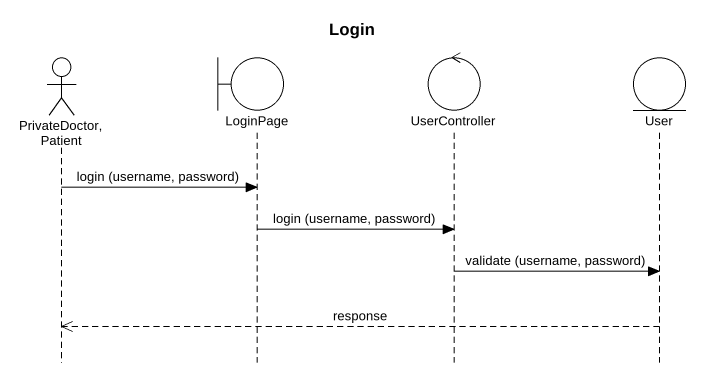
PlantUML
@startuml
title Login
hide footbox
actor "PrivateDoctor, Patient" as PrivateDoctor_Patient
boundary LoginPage
control UserController
entity User

PrivateDoctor_Patient -> LoginPage : login (username, password)
LoginPage -> UserController : login (username, password)
UserController -> User : validate (username, password)
User -->> PrivateDoctor_Patient : response
@enduml
